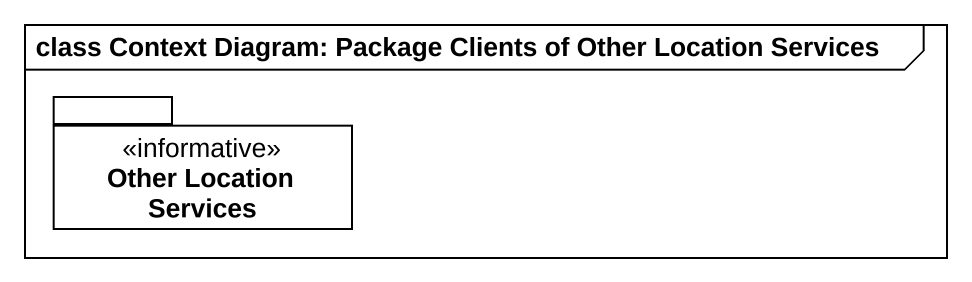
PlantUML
@startuml
mainframe class Context Diagram: Package Clients of Other Location Services
package "Other Location Services" as Other_Location_Services <<informative>> {
}
@enduml
